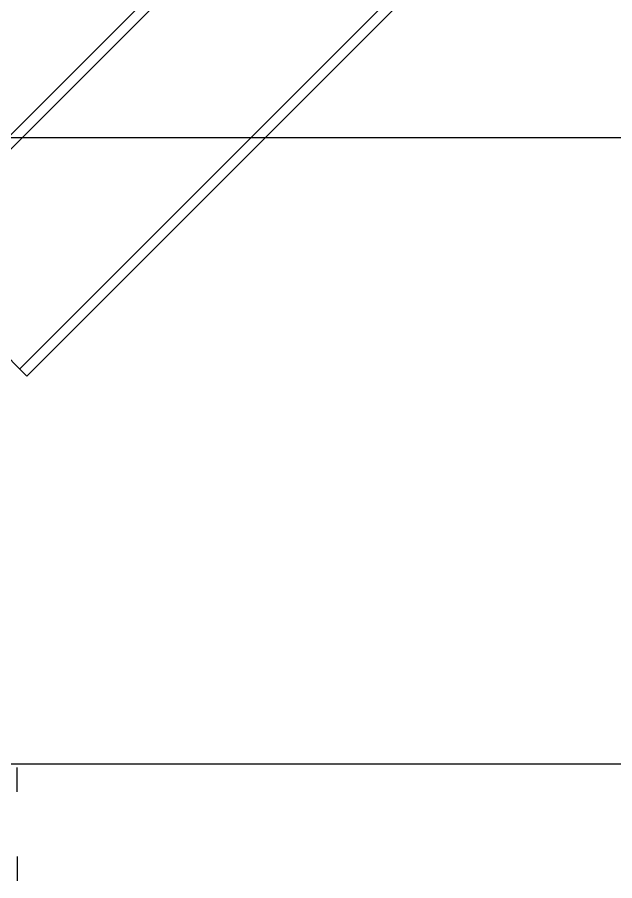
# Model space of a CAD drawing. Header units: millimetres. Extents: x 3804182 to 7463862, y 18008854 to 19247705.
# Drawn here: x 4750043 to 4750902, y 19096144 to 19097385 of the extents above; entities that cross this region are included whole.
import ezdxf

# ---------------------------------------------------------------- set-up
doc = ezdxf.new("R2010")
doc.units = ezdxf.units.MM
doc.header["$LTSCALE"] = 1000
doc.header["$MEASUREMENT"] = 0
doc.layers.add('02___PRT_ALL_AXES', color=7, linetype='Continuous')
doc.layers.add('JZ_0', color=7, linetype='Continuous')

# ---------------------------------------------------------------- blocks, each defined once
blk = doc.blocks.new('抗震大样1')
at = {"color": 2, "linetype": 'Continuous'}
for p, q in [((2821.2, -3571.3), (6158.1, -234.4)), ((6172.8, -249), (2835.9, -3586)), ((6407.8, -484), (3070.8, -3820.9)), ((6422.4, -498.7), (3085.5, -3835.6)), ((2821.2, -3571.3), (3085.5, -3835.6))]:
    blk.add_line(p, q, dxfattribs=at)
at = {"layer": '02___PRT_ALL_AXES', "color": 3, "linetype": 'Continuous'}
for p, q in [((3065.5, -4688.8), (3065.5, -4638.9)), ((3065.5, -4821.7), (3065.5, -4871.6))]:
    blk.add_line(p, q, dxfattribs=at)

msp = doc.modelspace()

# ---------------------------------------------------------------- linework, layer by layer
at = {"layer": 'JZ_0', "color": 8}
for p, q in [((4746945.5, 19097212.5), (4766675.4, 19097212.5)), ((4746945.5, 19096312.5), (4766675.4, 19096312.5))]:
    msp.add_line(p, q, dxfattribs=at)

# ---------------------------------------------------------------- block references
at = {"xscale": 0.7, "yscale": 0.7, "zscale": 0.7}
msp.add_blockref('抗震大样1', (4747896.7, 19099554.6), dxfattribs=at)

doc.saveas('drawing.dxf')
